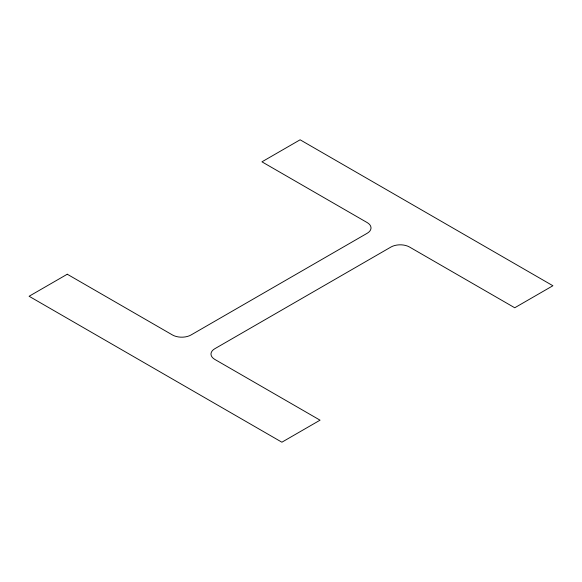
<?xml version="1.0" encoding="UTF-8"?>
<svg xmlns="http://www.w3.org/2000/svg" width="582" height="582" viewBox="0 0 582 582"><rect width="100%" height="100%" fill="white"/><g stroke="black" fill="none" stroke-linecap="round" stroke-linejoin="round"><path stroke-width="0.87" d="M67.265 274.231L29.1 296.26L281.884 442.204L320.049 420.175L214.823 359.421A13.11 7.566 0 0 1 214.823 348.72L390.973 247.023A13.11 7.566 0 0 1 409.51 247.023L514.735 307.769L552.9 285.74L300.116 139.796L261.951 161.825L367.177 222.579A13.11 7.566 0 0 1 367.177 233.28L191.027 334.977A13.11 7.566 0 0 1 172.49 334.977L67.265 274.231"/></g></svg>
